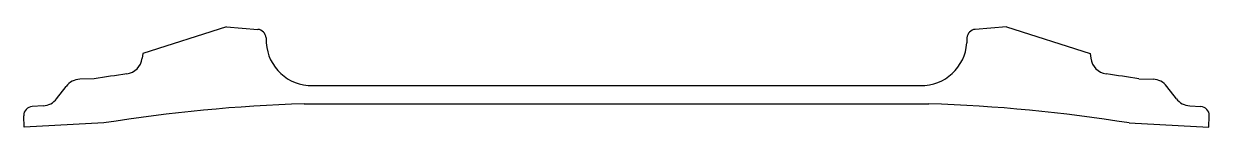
# Model space of a CAD drawing. Extents: x -263 to 263, y 26 to 70.
import ezdxf

# ---------------------------------------------------------------- set-up
doc = ezdxf.new("R2010")
doc.units = 0
doc.layers.add('SNIJ', color=5, linetype='CONTINUOUS')

msp = doc.modelspace()

# ---------------------------------------------------------------- linework, layer by layer
at = {"layer": 'SNIJ'}
for p, q in [((-172.99, 70.15), (-210.19, 58.25)), ((-172.99, 70.15), (-159.15, 69.01)), ((172.92, 70.15), (159.08, 69.01)), ((172.92, 70.15), (210.11, 58.25)), ((-155.49, 65.24), (-155.37, 63.02)), ((155.41, 65.24), (155.29, 63.02)), ((-210.19, 58.25), (-210.45, 56.15)), ((210.11, 58.25), (210.37, 56.15)), ((-248.36, 38.17), (-244.16, 43.69)), ((-231.68, 47.03), (-238.04, 46.83)), ((-134.85, 44.11), (134.78, 44.11)), ((231.61, 47.03), (237.97, 46.83)), ((248.29, 38.17), (244.08, 43.69)), ((-254.3, 35.04), (-259.17, 34.78)), ((-138.63, 36), (138.55, 36)), ((254.22, 35.04), (259.1, 34.78)), ((-262.83, 25.57), (-262.96, 30.68)), ((-227.42, 27.46), (-262.83, 25.57)), ((227.34, 27.46), (262.75, 25.57)), ((262.75, 25.57), (262.88, 30.68))]:
    msp.add_line(p, q, dxfattribs=at)
for centre, radius, start, end in [((-159.48, 65.02), 4, 3.1076, 85.2919), ((159.4, 65.02), 4, 94.7081, 176.8924), ((-135.39, 64.1), 20, 183.1076, 271.5461), ((135.32, 64.1), 20, 268.4539, 356.8924), ((-218.39, 57.14), 8, 278.051, 352.9065), ((218.31, 57.14), 8, 187.0935, 261.949), ((-115.59, -669.59), 725.96, 98.05097, 99.20181), ((115.52, -669.59), 725.96, 80.79819, 81.94903), ((-237.8, 38.84), 8, 91.7598, 142.6671), ((237.72, 38.84), 8, 37.3329, 88.2402), ((-254.72, 43.03), 8, 273.0528, 322.6671), ((254.65, 43.03), 8, 217.3329, 266.9472), ((-258.96, 30.78), 4, 93.0528, 181.4622), ((-115.59, -669.59), 705.96, 91.87, 99.11448), ((115.52, -669.59), 705.96, 80.88552, 88.13), ((258.89, 30.78), 4, 358.5378, 86.9472)]:
    msp.add_arc(centre, radius, start, end, dxfattribs=at)

doc.saveas('drawing.dxf')
